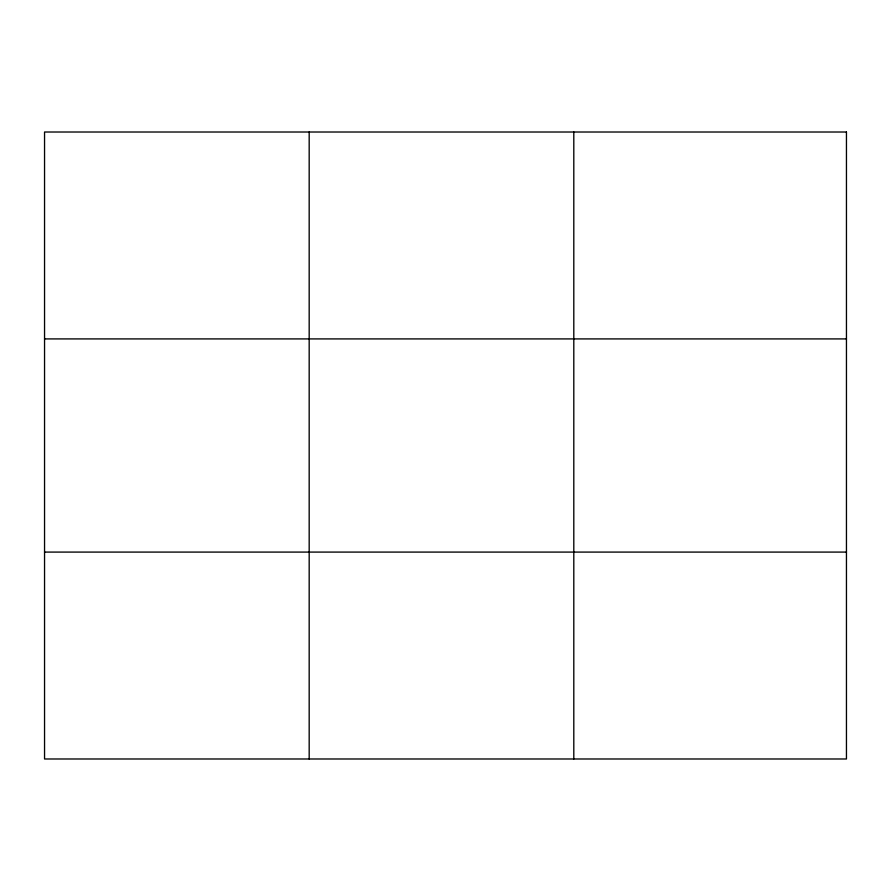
<?xml version="1.0" encoding="UTF-8"?>
<svg xmlns="http://www.w3.org/2000/svg" width="891" height="891" viewBox="0 0 891 891"><rect width="100%" height="100%" fill="white"/><g stroke="black" fill="none" stroke-linecap="round" stroke-linejoin="round"><path stroke-width="1.34" d="M309.177 758.987L309.177 132.013M573.804 758.987L573.804 132.013M44.55 338.914L846.45 338.914M44.55 552.086L846.45 552.086M846.45 132.013L846.45 758.987L44.55 758.987L44.55 132.013L846.45 132.013"/></g></svg>
